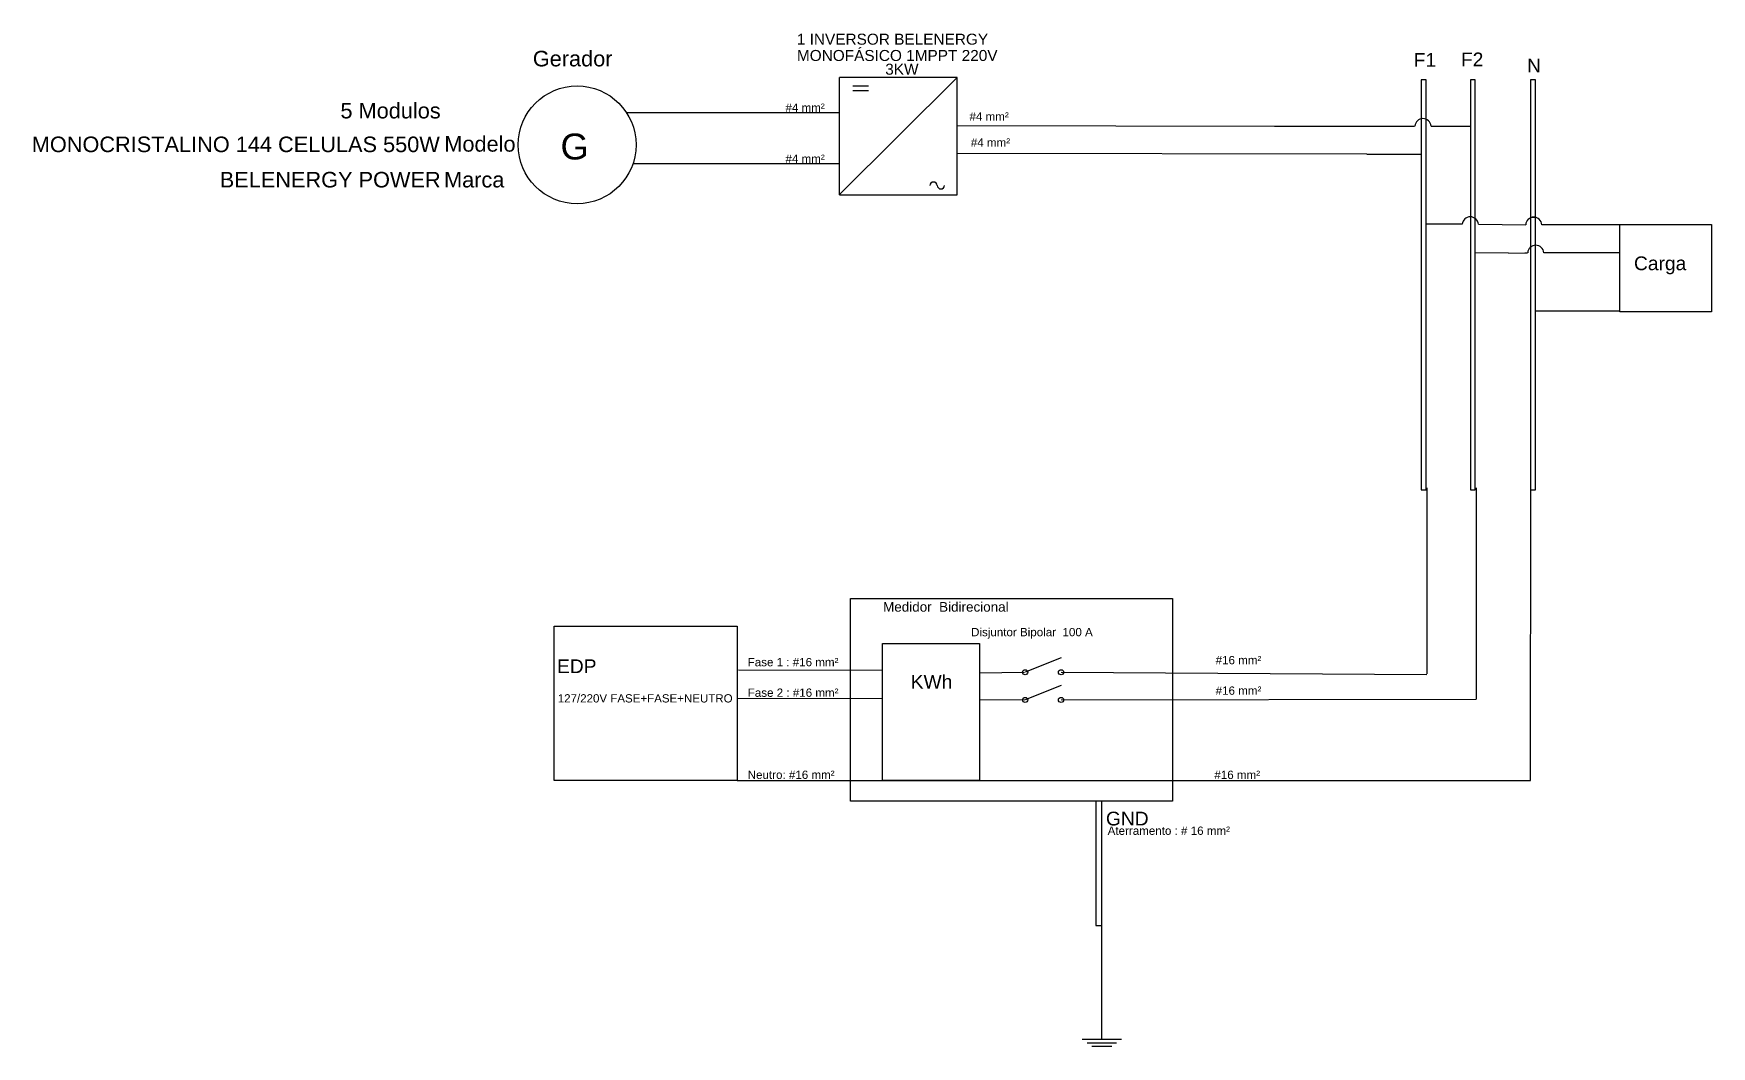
# Model space of a CAD drawing. Header units: millimetres. Extents: x 3224 to 31946, y 1836 to 19183.
import ezdxf

# ---------------------------------------------------------------- set-up
doc = ezdxf.new("R2010")
doc.units = ezdxf.units.MM
doc.styles.add('arial', font='arial.ttf')
doc.styles.get("Standard").update_dxf_attribs({"font": 'arial.ttf'})

msp = doc.modelspace()

# ---------------------------------------------------------------- linework, layer by layer
for p, q in [((19034, 18431), (17022, 18431)), ((19034, 18431), (17022, 16424)), ((17022, 16421), (17022, 18431)), ((19034, 16421), (19034, 18431)), ((26977, 18389), (26977, 11369)), ((27061, 18389), (26977, 18389)), ((27061, 11369), (27061, 18389)), ((27820, 18389), (27820, 12488)), ((27904, 18389), (27820, 18389)), ((27820, 18389), (27820, 11369)), ((27904, 18389), (27820, 18389)), ((27904, 12488), (27904, 18389)), ((27904, 11369), (27904, 18389)), ((28850, 18388), (28850, 12486)), ((28935, 18388), (28850, 18388)), ((28850, 18388), (28850, 11368)), ((28935, 18388), (28850, 18388)), ((28935, 12486), (28935, 18388)), ((28935, 11368), (28935, 18388)), ((17249, 18288), (17518, 18288)), ((17249, 18205), (17518, 18205)), ((17022, 17827), (13375, 17827)), ((24469, 17593), (19034, 17604)), ((26863, 17593), (24469, 17593)), ((27147, 17597), (27820, 17597)), ((17022, 16952), (13484, 16952)), ((26048, 17116), (19034, 17126)), ((26048, 17116), (26975, 17116)), ((17022, 16421), (19034, 16421)), ((27677, 15916), (27061, 15916)), ((27956, 15916), (28766, 15908)), ((29043, 15911), (30312, 15911)), ((30312, 15911), (30380, 15911)), ((28472, 15423), (27902, 15426)), ((28472, 15423), (28750, 15427)), ((28750, 15427), (28800, 15429)), ((29077, 15433), (30036, 15433)), ((30036, 15433), (30380, 15433)), ((28935, 14432), (30380, 14432)), ((26977, 11369), (27061, 11369)), ((27074, 11402), (27074, 8220)), ((27820, 11369), (27904, 11369)), ((27918, 11402), (27918, 7784)), ((28848, 6389), (28852, 11401)), ((28850, 11368), (28935, 11368)), ((20812, 8491), (20197, 8244)), ((15275, 8281), (15270, 8281)), ((17755, 8276), (15290, 8281)), ((20188, 8241), (19410, 8230)), ((20812, 8244), (27074, 8208)), ((15275, 7793), (15270, 7793)), ((17755, 7792), (15275, 7793)), ((20191, 7769), (19416, 7770)), ((20812, 8016), (20197, 7770)), ((20812, 7770), (27918, 7784)), ((15270, 6389), (28848, 6389))]:
    msp.add_line(p, q)
at = {"color": 3}
for p, q in [((21409, 6037), (21409, 3906)), ((21510, 3906), (21510, 6037)), ((21409, 3905), (21510, 3905)), ((21510, 1963), (21510, 3906)), ((21847, 1954), (21173, 1954)), ((21763, 1895), (21257, 1895)), ((21679, 1836), (21341, 1836))]:
    msp.add_line(p, q, dxfattribs=at)
for points in [[(30380, 15911), (31946, 15911), (31946, 14419), (30380, 14419)], [(17208, 9507), (22722, 9507), (22722, 6036), (17208, 6036)], [(12138, 9035), (15270, 9035), (15270, 6389), (12138, 6389)], [(17755, 8738), (19416, 8738), (19416, 6392), (17755, 6392)]]:
    msp.add_lwpolyline(points, close=True)
for centre, radius in [((12528, 17277), 1009), ((20197, 8244), 44), ((20812, 8244), 44), ((20197, 7770), 44), ((20812, 7770), 44)]:
    msp.add_circle(centre, radius)
for centre, radius, start, end in [((27008, 17586), 139, 4.8421, 175.1489), ((18629, 16576), 63.4, 3.9496, 176.0504), ((18755, 16585), 63.4, 183.9496, 356.0504), ((27818, 15905), 139, 4.8264, 175.1736), ((28905, 15896), 139, 4.8264, 175.1489), ((28905, 15899), 139, 4.8264, 175.1489), ((28939, 15417), 139, 4.8264, 175.1489)]:
    msp.add_arc(centre, radius, start, end)

# ---------------------------------------------------------------- texts
for s, height, p in [('1 INVERSOR BELENERGY', 188.29, (16290, 18992)), ('MONOFÁSICO 1MPPT 220V', 188.29, (16291, 18713)), ('F1', 235.4, (26849, 18613)), ('F2', 235.4, (27658, 18622)), ('N', 235, (28790, 18517)), ('3KW', 188.3, (17803, 18478)), ('#4 mm²', 142, (16095, 17842)), ('#4 mm²', 142, (19245, 17691)), ('G', 444, (12244, 17026)), ('#4 mm²', 142, (19268, 17246)), ('#4 mm²', 142, (16095, 16967)), ('Carga', 235.4, (30620, 15130)), ('Medidor  Bidirecional', 164.76, (17766, 9282)), ('Disjuntor Bipolar  100 A', 141.98, (19272, 8861)), ('EDP', 235.4, (12184, 8230)), ('Fase 1 : #16 mm²', 141.98, (15448, 8347)), ('#16 mm²', 142, (23459, 8381)), ('KWh', 235.4, (18240, 7963)), ('127/220V FASE+FASE+NEUTRO', 141.22, (12197, 7727)), ('Fase 2 : #16 mm²', 141.98, (15449, 7824)), ('#16 mm²', 142, (23459, 7859)), ('Neutro: #16 mm²', 141.98, (15448, 6418)), ('#16 mm²', 142, (23437, 6417)), ('GND', 235.4, (21581, 5621)), ('Aterramento : # 16 mm²', 141.98, (21610, 5460))]:
    msp.add_text(s, height=height).set_placement(p)
at = {"style": 'arial'}
for s, p in [('Gerador ', (11770, 18620)), ('Modelo', (10255, 17160)), ('Marca', (10250, 16547))]:
    msp.add_text(s, height=266.2, dxfattribs=at).set_placement(p)
at = {"color": 2, "style": 'arial'}
for s, height, p in [('5 Modulos', 266.2, (8477, 17729)), ('MONOCRISTALINO 144 CELULAS 550W', 266.22, (3193, 17152)), ('BELENERGY POWER', 266.22, (6411, 16547))]:
    msp.add_text(s, height=height, dxfattribs=at).set_placement(p)

doc.saveas('drawing.dxf')
